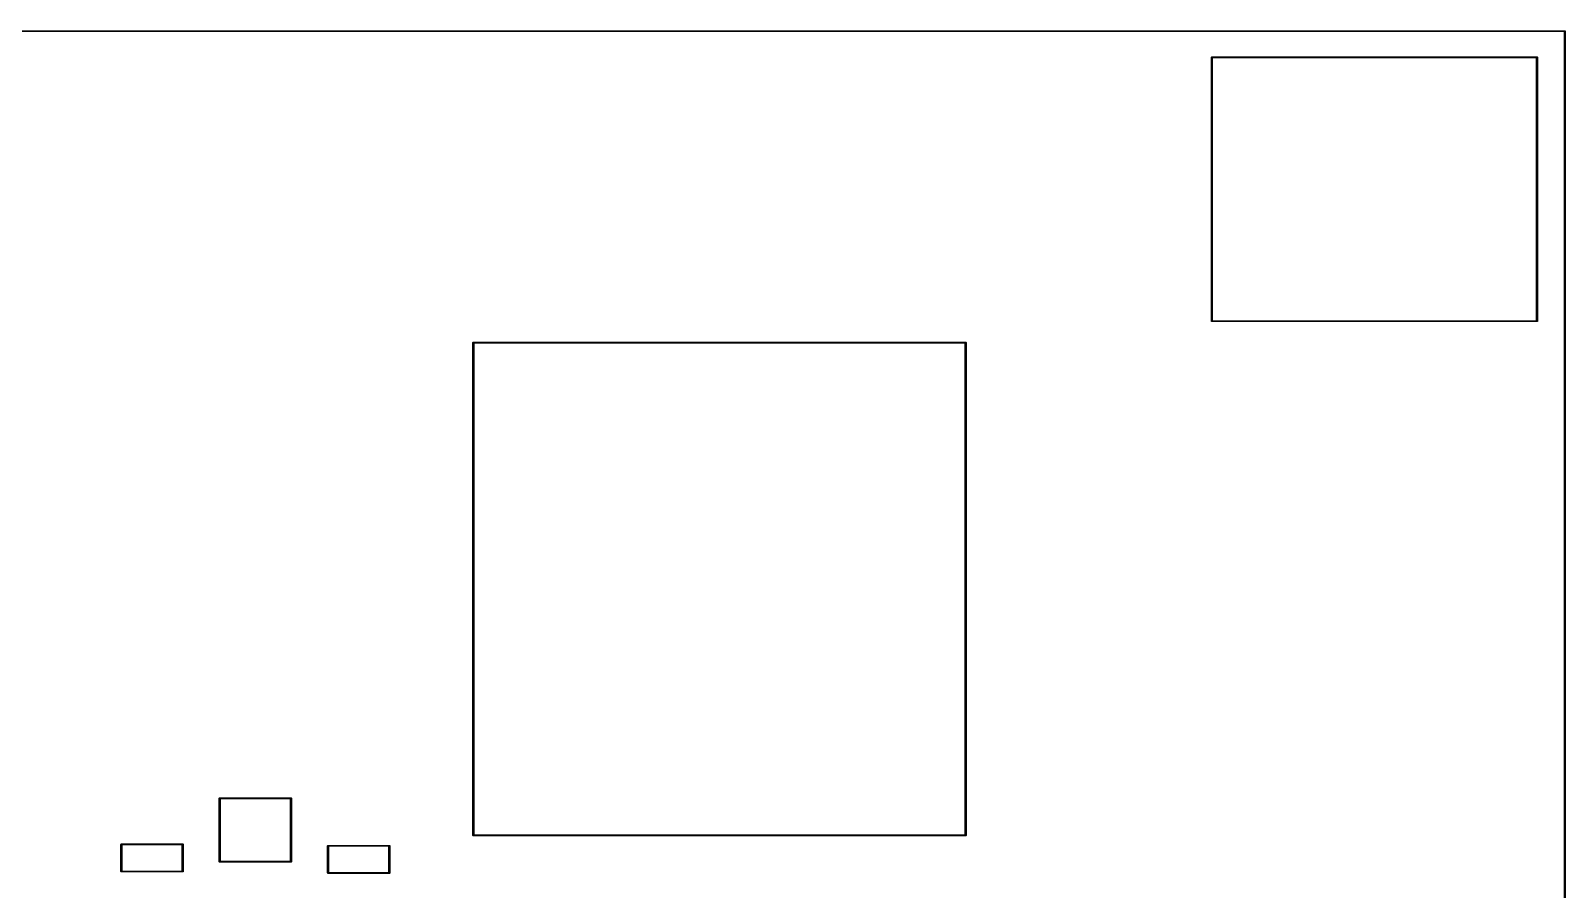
# Model space of a CAD drawing. Header units: millimetres. Extents: x 53 to 494, y -224 to -59.
# Drawn here: x 410.9 to 493.5, y -105.2 to -59 of the extents above; entities that cross this region are included whole.
import ezdxf

# ---------------------------------------------------------------- set-up
doc = ezdxf.new("R2010")
doc.units = ezdxf.units.MM
for name, color, linetype, true_color in [('Edge.Cuts', 254, 'CONTINUOUS', 0xd0d2cd), ('F.Courtyard', 6, 'CONTINUOUS', 0xff26e2), ('User.Eco2', 31, 'CONTINUOUS', 0xd8c852)]:
    doc.layers.add(name, color=color, linetype=linetype, true_color=true_color)

msp = doc.modelspace()

# ---------------------------------------------------------------- linework, layer by layer
at = {"layer": 'Edge.Cuts', "linetype": 'CONTINUOUS'}
for p, q in [((53.5, -59.015), (493.5, -59.015)), ((493.475, -59.065), (53.525, -59.065)), ((493.475, -224.015), (493.475, -59.065)), ((493.5, -59.015), (493.509567, -59.016903)), ((493.509567, -59.016903), (493.523097, -59.030433)), ((493.523097, -59.030433), (493.525, -59.04)), ((493.525, -59.04), (493.525, -224.04)), ((474.475, -60.44), (474.476903, -60.430433)), ((474.475, -74.64), (474.475, -60.44)), ((474.476903, -60.430433), (474.490433, -60.416903)), ((474.490433, -60.416903), (474.5, -60.415)), ((474.5, -60.415), (492, -60.415)), ((474.525, -60.465), (474.525, -74.615)), ((491.975, -60.465), (474.525, -60.465)), ((491.975, -74.615), (491.975, -60.465)), ((492, -60.415), (492.009567, -60.416903)), ((492.009567, -60.416903), (492.023097, -60.430433)), ((492.023097, -60.430433), (492.025, -60.44)), ((492.025, -60.44), (492.025, -74.64)), ((474.476903, -74.649567), (474.475, -74.64)), ((474.490433, -74.663097), (474.476903, -74.649567)), ((474.5, -74.665), (474.490433, -74.663097)), ((492, -74.665), (474.5, -74.665)), ((474.525, -74.615), (491.975, -74.615)), ((492.009567, -74.663097), (492, -74.665)), ((492.023097, -74.649567), (492.009567, -74.663097)), ((492.025, -74.64), (492.023097, -74.649567)), ((434.725, -75.79), (434.726903, -75.780433)), ((434.725, -102.29), (434.725, -75.79)), ((434.726903, -75.780433), (434.740433, -75.766903)), ((434.740433, -75.766903), (434.75, -75.765)), ((434.75, -75.765), (461.25, -75.765)), ((434.775, -75.815), (434.775, -102.265)), ((461.225, -75.815), (434.775, -75.815)), ((461.225, -102.265), (461.225, -75.815)), ((461.25, -75.765), (461.259567, -75.766903)), ((461.259567, -75.766903), (461.273097, -75.780433)), ((461.273097, -75.780433), (461.275, -75.79)), ((461.275, -75.79), (461.275, -102.29)), ((421.075, -100.31), (421.076903, -100.300433)), ((421.075, -103.71), (421.075, -100.31)), ((421.076903, -100.300433), (421.090433, -100.286903)), ((421.090433, -100.286903), (421.1, -100.285)), ((421.1, -100.285), (424.94, -100.285)), ((421.125, -100.335), (421.125, -103.685)), ((424.915, -100.335), (421.125, -100.335)), ((424.915, -103.685), (424.915, -100.335)), ((424.94, -100.285), (424.949567, -100.286903)), ((424.949567, -100.286903), (424.963097, -100.300433)), ((424.963097, -100.300433), (424.965, -100.31)), ((424.965, -100.31), (424.965, -103.71)), ((434.726903, -102.299567), (434.725, -102.29)), ((434.740433, -102.313097), (434.726903, -102.299567)), ((434.75, -102.315), (434.740433, -102.313097)), ((461.25, -102.315), (434.75, -102.315)), ((434.775, -102.265), (461.225, -102.265)), ((461.259567, -102.313097), (461.25, -102.315)), ((461.273097, -102.299567), (461.259567, -102.313097)), ((461.275, -102.29), (461.273097, -102.299567)), ((415.7825, -102.78), (415.784403, -102.770433)), ((415.7825, -104.24), (415.7825, -102.78)), ((415.784403, -102.770433), (415.797933, -102.756903)), ((415.797933, -102.756903), (415.8075, -102.755)), ((415.8075, -102.755), (419.1075, -102.755)), ((415.8325, -102.805), (415.8325, -104.215)), ((419.0825, -102.805), (415.8325, -102.805)), ((419.0825, -104.215), (419.0825, -102.805)), ((419.1075, -102.755), (419.117067, -102.756903)), ((419.117067, -102.756903), (419.130597, -102.770433)), ((419.130597, -102.770433), (419.1325, -102.78)), ((419.1325, -102.78), (419.1325, -104.24)), ((426.9075, -102.86), (426.909403, -102.850433)), ((426.9075, -104.32), (426.9075, -102.86)), ((426.909403, -102.850433), (426.922933, -102.836903)), ((426.922933, -102.836903), (426.9325, -102.835)), ((426.9325, -102.835), (430.2325, -102.835)), ((426.9575, -102.885), (426.9575, -104.295)), ((430.2075, -102.885), (426.9575, -102.885)), ((430.2075, -104.295), (430.2075, -102.885)), ((430.2325, -102.835), (430.242067, -102.836903)), ((430.242067, -102.836903), (430.255597, -102.850433)), ((430.255597, -102.850433), (430.2575, -102.86)), ((430.2575, -102.86), (430.2575, -104.32)), ((421.076903, -103.719567), (421.075, -103.71)), ((421.090433, -103.733097), (421.076903, -103.719567)), ((421.1, -103.735), (421.090433, -103.733097)), ((424.94, -103.735), (421.1, -103.735)), ((421.125, -103.685), (424.915, -103.685)), ((424.949567, -103.733097), (424.94, -103.735)), ((424.963097, -103.719567), (424.949567, -103.733097)), ((424.965, -103.71), (424.963097, -103.719567)), ((415.784403, -104.249567), (415.7825, -104.24)), ((415.797933, -104.263097), (415.784403, -104.249567)), ((415.8075, -104.265), (415.797933, -104.263097)), ((419.1075, -104.265), (415.8075, -104.265)), ((415.8325, -104.215), (419.0825, -104.215)), ((419.117067, -104.263097), (419.1075, -104.265)), ((419.130597, -104.249567), (419.117067, -104.263097)), ((419.1325, -104.24), (419.130597, -104.249567)), ((426.909403, -104.329567), (426.9075, -104.32)), ((426.922933, -104.343097), (426.909403, -104.329567)), ((426.9325, -104.345), (426.922933, -104.343097)), ((430.2325, -104.345), (426.9325, -104.345)), ((426.9575, -104.295), (430.2075, -104.295)), ((430.242067, -104.343097), (430.2325, -104.345)), ((430.255597, -104.329567), (430.242067, -104.343097)), ((430.2575, -104.32), (430.255597, -104.329567))]:
    msp.add_line(p, q, dxfattribs=at)
at = {"layer": 'F.Courtyard', "linetype": 'CONTINUOUS'}
for p, q in [((53.5, -59.015), (493.5, -59.015)), ((493.475, -59.065), (53.525, -59.065)), ((493.475, -224.015), (493.475, -59.065)), ((493.5, -59.015), (493.509567, -59.016903)), ((493.509567, -59.016903), (493.523097, -59.030433)), ((493.523097, -59.030433), (493.525, -59.04)), ((493.525, -59.04), (493.525, -224.04)), ((474.475, -60.44), (474.476903, -60.430433)), ((474.475, -74.64), (474.475, -60.44)), ((474.476903, -60.430433), (474.490433, -60.416903)), ((474.490433, -60.416903), (474.5, -60.415)), ((474.5, -60.415), (492, -60.415)), ((474.525, -60.465), (474.525, -74.615)), ((491.975, -60.465), (474.525, -60.465)), ((491.975, -74.615), (491.975, -60.465)), ((492, -60.415), (492.009567, -60.416903)), ((492.009567, -60.416903), (492.023097, -60.430433)), ((492.023097, -60.430433), (492.025, -60.44)), ((492.025, -60.44), (492.025, -74.64)), ((474.476903, -74.649567), (474.475, -74.64)), ((474.490433, -74.663097), (474.476903, -74.649567)), ((474.5, -74.665), (474.490433, -74.663097)), ((492, -74.665), (474.5, -74.665)), ((474.525, -74.615), (491.975, -74.615)), ((492.009567, -74.663097), (492, -74.665)), ((492.023097, -74.649567), (492.009567, -74.663097)), ((492.025, -74.64), (492.023097, -74.649567)), ((434.725, -75.79), (434.726903, -75.780433)), ((434.725, -102.29), (434.725, -75.79)), ((434.726903, -75.780433), (434.740433, -75.766903)), ((434.740433, -75.766903), (434.75, -75.765)), ((434.75, -75.765), (461.25, -75.765)), ((434.775, -75.815), (434.775, -102.265)), ((461.225, -75.815), (434.775, -75.815)), ((461.225, -102.265), (461.225, -75.815)), ((461.25, -75.765), (461.259567, -75.766903)), ((461.259567, -75.766903), (461.273097, -75.780433)), ((461.273097, -75.780433), (461.275, -75.79)), ((461.275, -75.79), (461.275, -102.29)), ((421.075, -100.31), (421.076903, -100.300433)), ((421.075, -103.71), (421.075, -100.31)), ((421.076903, -100.300433), (421.090433, -100.286903)), ((421.090433, -100.286903), (421.1, -100.285)), ((421.1, -100.285), (424.94, -100.285)), ((421.125, -100.335), (421.125, -103.685)), ((424.915, -100.335), (421.125, -100.335)), ((424.915, -103.685), (424.915, -100.335)), ((424.94, -100.285), (424.949567, -100.286903)), ((424.949567, -100.286903), (424.963097, -100.300433)), ((424.963097, -100.300433), (424.965, -100.31)), ((424.965, -100.31), (424.965, -103.71)), ((434.726903, -102.299567), (434.725, -102.29)), ((434.740433, -102.313097), (434.726903, -102.299567)), ((434.75, -102.315), (434.740433, -102.313097)), ((461.25, -102.315), (434.75, -102.315)), ((434.775, -102.265), (461.225, -102.265)), ((461.259567, -102.313097), (461.25, -102.315)), ((461.273097, -102.299567), (461.259567, -102.313097)), ((461.275, -102.29), (461.273097, -102.299567)), ((415.7825, -102.78), (415.784403, -102.770433)), ((415.7825, -104.24), (415.7825, -102.78)), ((415.784403, -102.770433), (415.797933, -102.756903)), ((415.797933, -102.756903), (415.8075, -102.755)), ((415.8075, -102.755), (419.1075, -102.755)), ((415.8325, -102.805), (415.8325, -104.215)), ((419.0825, -102.805), (415.8325, -102.805)), ((419.0825, -104.215), (419.0825, -102.805)), ((419.1075, -102.755), (419.117067, -102.756903)), ((419.117067, -102.756903), (419.130597, -102.770433)), ((419.130597, -102.770433), (419.1325, -102.78)), ((419.1325, -102.78), (419.1325, -104.24)), ((426.9075, -102.86), (426.909403, -102.850433)), ((426.9075, -104.32), (426.9075, -102.86)), ((426.909403, -102.850433), (426.922933, -102.836903)), ((426.922933, -102.836903), (426.9325, -102.835)), ((426.9325, -102.835), (430.2325, -102.835)), ((426.9575, -102.885), (426.9575, -104.295)), ((430.2075, -102.885), (426.9575, -102.885)), ((430.2075, -104.295), (430.2075, -102.885)), ((430.2325, -102.835), (430.242067, -102.836903)), ((430.242067, -102.836903), (430.255597, -102.850433)), ((430.255597, -102.850433), (430.2575, -102.86)), ((430.2575, -102.86), (430.2575, -104.32)), ((421.076903, -103.719567), (421.075, -103.71)), ((421.090433, -103.733097), (421.076903, -103.719567)), ((421.1, -103.735), (421.090433, -103.733097)), ((424.94, -103.735), (421.1, -103.735)), ((421.125, -103.685), (424.915, -103.685)), ((424.949567, -103.733097), (424.94, -103.735)), ((424.963097, -103.719567), (424.949567, -103.733097)), ((424.965, -103.71), (424.963097, -103.719567)), ((415.784403, -104.249567), (415.7825, -104.24)), ((415.797933, -104.263097), (415.784403, -104.249567)), ((415.8075, -104.265), (415.797933, -104.263097)), ((419.1075, -104.265), (415.8075, -104.265)), ((415.8325, -104.215), (419.0825, -104.215)), ((419.117067, -104.263097), (419.1075, -104.265)), ((419.130597, -104.249567), (419.117067, -104.263097)), ((419.1325, -104.24), (419.130597, -104.249567)), ((426.909403, -104.329567), (426.9075, -104.32)), ((426.922933, -104.343097), (426.909403, -104.329567)), ((426.9325, -104.345), (426.922933, -104.343097)), ((430.2325, -104.345), (426.9325, -104.345)), ((426.9575, -104.295), (430.2075, -104.295)), ((430.242067, -104.343097), (430.2325, -104.345)), ((430.255597, -104.329567), (430.242067, -104.343097)), ((430.2575, -104.32), (430.255597, -104.329567))]:
    msp.add_line(p, q, dxfattribs=at)
at = {"layer": 'User.Eco2', "linetype": 'CONTINUOUS'}
for p, q in [((53.5, -59.015), (493.5, -59.015)), ((493.475, -59.065), (53.525, -59.065)), ((493.475, -224.015), (493.475, -59.065)), ((493.5, -59.015), (493.509567, -59.016903)), ((493.509567, -59.016903), (493.523097, -59.030433)), ((493.523097, -59.030433), (493.525, -59.04)), ((493.525, -59.04), (493.525, -224.04)), ((474.475, -60.44), (474.476903, -60.430433)), ((474.475, -74.64), (474.475, -60.44)), ((474.476903, -60.430433), (474.490433, -60.416903)), ((474.490433, -60.416903), (474.5, -60.415)), ((474.5, -60.415), (492, -60.415)), ((474.525, -60.465), (474.525, -74.615)), ((491.975, -60.465), (474.525, -60.465)), ((491.975, -74.615), (491.975, -60.465)), ((492, -60.415), (492.009567, -60.416903)), ((492.009567, -60.416903), (492.023097, -60.430433)), ((492.023097, -60.430433), (492.025, -60.44)), ((492.025, -60.44), (492.025, -74.64)), ((474.476903, -74.649567), (474.475, -74.64)), ((474.490433, -74.663097), (474.476903, -74.649567)), ((474.5, -74.665), (474.490433, -74.663097)), ((492, -74.665), (474.5, -74.665)), ((474.525, -74.615), (491.975, -74.615)), ((492.009567, -74.663097), (492, -74.665)), ((492.023097, -74.649567), (492.009567, -74.663097)), ((492.025, -74.64), (492.023097, -74.649567)), ((434.725, -75.79), (434.726903, -75.780433)), ((434.725, -102.29), (434.725, -75.79)), ((434.726903, -75.780433), (434.740433, -75.766903)), ((434.740433, -75.766903), (434.75, -75.765)), ((434.75, -75.765), (461.25, -75.765)), ((434.775, -75.815), (434.775, -102.265)), ((461.225, -75.815), (434.775, -75.815)), ((461.225, -102.265), (461.225, -75.815)), ((461.25, -75.765), (461.259567, -75.766903)), ((461.259567, -75.766903), (461.273097, -75.780433)), ((461.273097, -75.780433), (461.275, -75.79)), ((461.275, -75.79), (461.275, -102.29)), ((421.075, -100.31), (421.076903, -100.300433)), ((421.075, -103.71), (421.075, -100.31)), ((421.076903, -100.300433), (421.090433, -100.286903)), ((421.090433, -100.286903), (421.1, -100.285)), ((421.1, -100.285), (424.94, -100.285)), ((421.125, -100.335), (421.125, -103.685)), ((424.915, -100.335), (421.125, -100.335)), ((424.915, -103.685), (424.915, -100.335)), ((424.94, -100.285), (424.949567, -100.286903)), ((424.949567, -100.286903), (424.963097, -100.300433)), ((424.963097, -100.300433), (424.965, -100.31)), ((424.965, -100.31), (424.965, -103.71)), ((434.726903, -102.299567), (434.725, -102.29)), ((434.740433, -102.313097), (434.726903, -102.299567)), ((434.75, -102.315), (434.740433, -102.313097)), ((461.25, -102.315), (434.75, -102.315)), ((434.775, -102.265), (461.225, -102.265)), ((461.259567, -102.313097), (461.25, -102.315)), ((461.273097, -102.299567), (461.259567, -102.313097)), ((461.275, -102.29), (461.273097, -102.299567)), ((415.7825, -102.78), (415.784403, -102.770433)), ((415.7825, -104.24), (415.7825, -102.78)), ((415.784403, -102.770433), (415.797933, -102.756903)), ((415.797933, -102.756903), (415.8075, -102.755)), ((415.8075, -102.755), (419.1075, -102.755)), ((415.8325, -102.805), (415.8325, -104.215)), ((419.0825, -102.805), (415.8325, -102.805)), ((419.0825, -104.215), (419.0825, -102.805)), ((419.1075, -102.755), (419.117067, -102.756903)), ((419.117067, -102.756903), (419.130597, -102.770433)), ((419.130597, -102.770433), (419.1325, -102.78)), ((419.1325, -102.78), (419.1325, -104.24)), ((426.9075, -102.86), (426.909403, -102.850433)), ((426.9075, -104.32), (426.9075, -102.86)), ((426.909403, -102.850433), (426.922933, -102.836903)), ((426.922933, -102.836903), (426.9325, -102.835)), ((426.9325, -102.835), (430.2325, -102.835)), ((426.9575, -102.885), (426.9575, -104.295)), ((430.2075, -102.885), (426.9575, -102.885)), ((430.2075, -104.295), (430.2075, -102.885)), ((430.2325, -102.835), (430.242067, -102.836903)), ((430.242067, -102.836903), (430.255597, -102.850433)), ((430.255597, -102.850433), (430.2575, -102.86)), ((430.2575, -102.86), (430.2575, -104.32)), ((421.076903, -103.719567), (421.075, -103.71)), ((421.090433, -103.733097), (421.076903, -103.719567)), ((421.1, -103.735), (421.090433, -103.733097)), ((424.94, -103.735), (421.1, -103.735)), ((421.125, -103.685), (424.915, -103.685)), ((424.949567, -103.733097), (424.94, -103.735)), ((424.963097, -103.719567), (424.949567, -103.733097)), ((424.965, -103.71), (424.963097, -103.719567)), ((415.784403, -104.249567), (415.7825, -104.24)), ((415.797933, -104.263097), (415.784403, -104.249567)), ((415.8075, -104.265), (415.797933, -104.263097)), ((419.1075, -104.265), (415.8075, -104.265)), ((415.8325, -104.215), (419.0825, -104.215)), ((419.117067, -104.263097), (419.1075, -104.265)), ((419.130597, -104.249567), (419.117067, -104.263097)), ((419.1325, -104.24), (419.130597, -104.249567)), ((426.909403, -104.329567), (426.9075, -104.32)), ((426.922933, -104.343097), (426.909403, -104.329567)), ((426.9325, -104.345), (426.922933, -104.343097)), ((430.2325, -104.345), (426.9325, -104.345)), ((426.9575, -104.295), (430.2075, -104.295)), ((430.242067, -104.343097), (430.2325, -104.345)), ((430.255597, -104.329567), (430.242067, -104.343097)), ((430.2575, -104.32), (430.255597, -104.329567))]:
    msp.add_line(p, q, dxfattribs=at)

doc.saveas('drawing.dxf')
